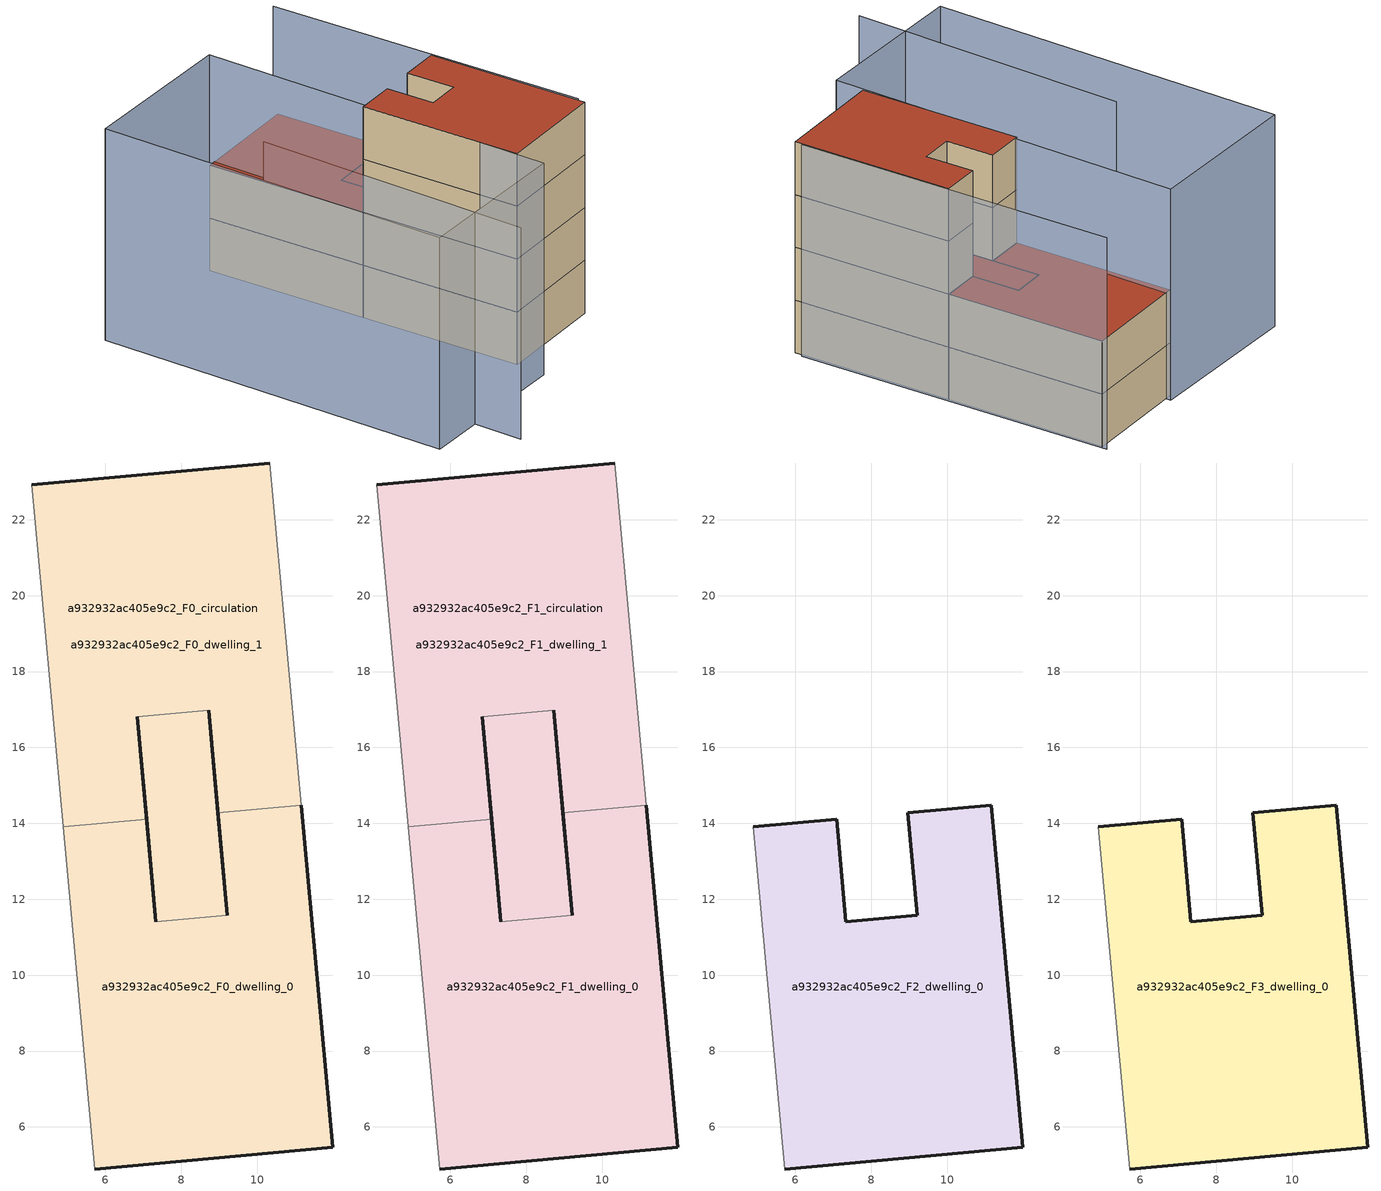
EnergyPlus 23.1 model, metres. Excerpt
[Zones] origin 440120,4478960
a932932ac405e9c2_F0_dwelling_0
 floor ground (EU_floor_Construction): 11.16,14.48 11.99,5.47 5.72,4.89 4.9,13.91 7.09,14.11 7.34,11.4 9.22,11.58 8.97,14.28 z0; 8.72,16.98 8.97,14.28 9.22,11.58 7.34,11.4 6.84,16.81 z0
 wall outside (EU_wall_Construction): 8.97,14.28 9.22,11.58 / 7.34,11.4 7.09,14.11 / 5.72,4.89 11.99,5.47 11.16,14.48 z0:3
 wall adiabatic (EU_wall_Construction): 4.9,13.91 5.72,4.89 z0:3
 wall to a932932ac405e9c2_F0_dwelling_1 (EU_wall_Construction): 11.16,14.48 8.97,14.28 / 7.09,14.11 4.9,13.91 z0:3
 wall to a932932ac405e9c2_F0_circulation (EU_wall_Construction): 9.22,11.58 7.34,11.4 z0:3
a932932ac405e9c2_F0_dwelling_1
 floor ground (EU_floor_Construction): 8.72,16.98 8.97,14.28 9.22,11.58 7.34,11.4 6.84,16.81 z0; 10.34,23.5 11.16,14.48 8.97,14.28 8.72,16.98 6.84,16.81 7.09,14.11 4.9,13.91 4.07,22.92 z0
 wall outside (EU_wall_Construction): 10.34,23.5 4.07,22.92 / 7.09,14.11 6.84,16.81 / 8.72,16.98 8.97,14.28 z0:3
 wall adiabatic (EU_wall_Construction): 11.16,14.48 10.34,23.5 / 4.07,22.92 4.9,13.91 z0:3
 wall to a932932ac405e9c2_F0_circulation (EU_wall_Construction): 6.84,16.81 8.72,16.98 z0:3
a932932ac405e9c2_F0_circulation
 floor ground (EU_floor_Construction): 11.16,14.48 11.99,5.47 5.72,4.89 4.9,13.91 7.09,14.11 7.34,11.4 9.22,11.58 8.97,14.28 z0; 8.72,16.98 8.97,14.28 9.22,11.58 7.34,11.4 6.84,16.81 z0; 10.34,23.5 11.16,14.48 8.97,14.28 8.72,16.98 6.84,16.81 7.09,14.11 4.9,13.91 4.07,22.92 z0
 wall outside (EU_wall_Construction): 6.84,16.81 7.34,11.4 / 9.22,11.58 8.72,16.98 z0:3
a932932ac405e9c2_F1_dwelling_0
 floor outside (EU_floor_Construction): 11.16,14.48 11.99,5.47 5.72,4.89 4.9,13.91 7.09,14.11 7.34,11.4 9.22,11.58 8.97,14.28 z3; 8.72,16.98 8.97,14.28 9.22,11.58 7.34,11.4 6.84,16.81 z3
 wall outside (EU_wall_Construction): 8.97,14.28 9.22,11.58 / 7.34,11.4 7.09,14.11 / 5.72,4.89 11.99,5.47 11.16,14.48 z3:6
 wall adiabatic (EU_wall_Construction): 4.9,13.91 5.72,4.89 z3:6
 wall to a932932ac405e9c2_F1_dwelling_1 (EU_wall_Construction): 11.16,14.48 8.97,14.28 / 7.09,14.11 4.9,13.91 z3:6
 wall to a932932ac405e9c2_F1_circulation (EU_wall_Construction): 9.22,11.58 7.34,11.4 z3:6
 roof outside (EU_floor_Construction): 9.22,11.58 8.97,14.28 8.72,16.98 6.84,16.81 7.34,11.4 z6
a932932ac405e9c2_F1_dwelling_1
 floor to a932932ac405e9c2_F0_dwelling_1 (EU_floor_Construction): 10.34,23.5 11.16,14.48 8.97,14.28 8.72,16.98 6.84,16.81 7.09,14.11 4.9,13.91 4.07,22.92 z3; 8.72,16.98 8.97,14.28 9.22,11.58 7.34,11.4 6.84,16.81 z3
 wall outside (EU_wall_Construction): 10.34,23.5 4.07,22.92 / 7.09,14.11 6.84,16.81 / 8.72,16.98 8.97,14.28 z3:6
 wall adiabatic (EU_wall_Construction): 11.16,14.48 10.34,23.5 / 4.07,22.92 4.9,13.91 z3:6
 wall to a932932ac405e9c2_F1_circulation (EU_wall_Construction): 6.84,16.81 8.72,16.98 z3:6
 roof outside (EU_roof_Construction): 9.22,11.58 8.97,14.28 8.72,16.98 6.84,16.81 7.34,11.4 z6; 11.16,14.48 10.34,23.5 4.07,22.92 4.9,13.91 7.09,14.11 6.84,16.81 8.72,16.98 8.97,14.28 z6
a932932ac405e9c2_F1_circulation
 floor outside (EU_floor_Construction): 8.72,16.98 8.97,14.28 9.22,11.58 7.34,11.4 6.84,16.81 z3; 10.34,23.5 11.16,14.48 8.97,14.28 8.72,16.98 6.84,16.81 7.09,14.11 4.9,13.91 4.07,22.92 z3
 floor to a932932ac405e9c2_F0_circulation (EU_floor_Construction): 11.16,14.48 11.99,5.47 5.72,4.89 4.9,13.91 7.09,14.11 7.34,11.4 9.22,11.58 8.97,14.28 z3
 wall outside (EU_wall_Construction): 6.84,16.81 7.34,11.4 / 9.22,11.58 8.72,16.98 z3:6
 roof outside (EU_roof_Construction): 9.22,11.58 8.97,14.28 8.72,16.98 6.84,16.81 7.34,11.4 z6; 11.99,5.47 11.16,14.48 8.97,14.28 9.22,11.58 7.34,11.4 7.09,14.11 4.9,13.91 5.72,4.89 z6; 11.16,14.48 10.34,23.5 4.07,22.92 4.9,13.91 7.09,14.11 6.84,16.81 8.72,16.98 8.97,14.28 z6
a932932ac405e9c2_F2_dwelling_0
 floor to a932932ac405e9c2_F1_dwelling_0 (EU_floor_Construction): 11.16,14.48 11.99,5.47 5.72,4.89 4.9,13.91 7.09,14.11 7.34,11.4 9.22,11.58 8.97,14.28 z6
 wall outside (EU_wall_Construction): 5.72,4.89 11.99,5.47 11.16,14.48 8.97,14.28 9.22,11.58 7.34,11.4 7.09,14.11 4.9,13.91 z6:9
 wall adiabatic (EU_wall_Construction): 4.9,13.91 5.72,4.89 z6:9
a932932ac405e9c2_F3_dwelling_0
 floor to a932932ac405e9c2_F2_dwelling_0 (EU_floor_Construction): 11.16,14.48 11.99,5.47 5.72,4.89 4.9,13.91 7.09,14.11 7.34,11.4 9.22,11.58 8.97,14.28 z9
 wall outside (EU_wall_Construction): 5.72,4.89 11.99,5.47 11.16,14.48 8.97,14.28 9.22,11.58 7.34,11.4 7.09,14.11 4.9,13.91 z9:12
 wall adiabatic (EU_wall_Construction): 4.9,13.91 5.72,4.89 z9:12
 roof outside (EU_roof_Construction): 11.99,5.47 11.16,14.48 8.97,14.28 9.22,11.58 7.34,11.4 7.09,14.11 4.9,13.91 5.72,4.89 z12
shading: -1.01,15.62 -0.25,0.08 / 12.06,5.92 10.38,23.81 / 4.47,23.27 5.73,3.23 / 5.73,3.23 -3.51,2.65 / -3.51,2.65 -4.77,22.69 / -4.77,22.69 4.47,23.27 z0:12
[Building]
EU S2 Campaign: North Axis=0; Terrain=City; Solar Distribution=FullExterior
[Site:Location]
Madrid: Latitude=40.5; Longitude=-3.5; Time Zone=1; Elevation=609
[SizingPeriod:WeatherFileDays]
AnnualSizingPeriod: Begin Month=1; Begin Day of Month=1; End Month=12; End Day of Month=31; Day of Week for Start Day=Monday; Use Weather File Daylight Saving Period=No; Use Weather File Rain and Snow Indicators=No
[MATERIAL]
EU_InternalMass_Material: Roughness=MediumRough; Thickness=0.1; Conductivity=1; Density=1800; Specific Heat=900; Thermal Absorptance=0.9; Solar Absorptance=0.7; Visible Absorptance=0.7
[MATERIAL:NOMASS] Roughness=MediumRough; Thermal Absorptance=0.9; Solar Absorptance=0.7; Visible Absorptance=0.7
Name | Thermal Resistance
EU_wall_NoMass | 0.459673
EU_roof_NoMass | 0.495815
EU_floor_NoMass | 0.788942
[CONSTRUCTION]
EU_wall_Construction: EU_wall_NoMass
EU_roof_Construction: EU_roof_NoMass
EU_floor_Construction: EU_floor_NoMass
EU_InternalMass_Construction: EU_InternalMass_Material
[ZONE] Type=1; Multiplier=1; Ceiling Height=autocalculate; Floor Area=autocalculate; Part of Total Floor Area=Yes
Name | Volume
a932932ac405e9c2_F0_dwelling_0; a932932ac405e9c2_F1_dwelling_0; a932932ac405e9c2_F0_dwelling_1; a932932ac405e9c2_F1_dwelling_1 | 186.375
a932932ac405e9c2_F2_dwelling_0; a932932ac405e9c2_F3_dwelling_0 | 155.598
a932932ac405e9c2_F0_circulation; a932932ac405e9c2_F1_circulation | 341.973
[INTERNALMASS] Construction=EU_InternalMass_Construction
Name | Zone or ZoneList | Surface Area
a932932ac405e9c2_F0_dwelling_0_EU_InternalMass | a932932ac405e9c2_F0_dwelling_0 | 51.8659
a932932ac405e9c2_F0_dwelling_1_EU_InternalMass | a932932ac405e9c2_F0_dwelling_1 | 51.8659
a932932ac405e9c2_F1_dwelling_0_EU_InternalMass | a932932ac405e9c2_F1_dwelling_0 | 51.8659
a932932ac405e9c2_F1_dwelling_1_EU_InternalMass | a932932ac405e9c2_F1_dwelling_1 | 51.8659
a932932ac405e9c2_F2_dwelling_0_EU_InternalMass | a932932ac405e9c2_F2_dwelling_0 | 114.05
a932932ac405e9c2_F3_dwelling_0_EU_InternalMass | a932932ac405e9c2_F3_dwelling_0 | 114.05
[OTHEREQUIPMENT] Fuel Type=Electricity; Design Level Calculation Method=Watts/Area; Power per Zone Floor Area=1; Fraction Latent=0; Fraction Radiant=0; Fraction Lost=0; Carbon Dioxide Generation Rate=0; EndUse Subcategory=EU_Step8_InternalGains
Name | Zone or ZoneList or Space or SpaceList | Schedule
EU_Step8_InternalGain_a932932ac405e9c2_F0_dwelling_0_f000 | a932932ac405e9c2_F0_dwelling_0 | EU_Step8_GainSchedule_a932932ac405e9c2_F0_dwelling_0_f000
EU_Step8_InternalGain_a932932ac405e9c2_F0_dwelling_1_f000 | a932932ac405e9c2_F0_dwelling_1 | EU_Step8_GainSchedule_a932932ac405e9c2_F0_dwelling_1_f000
EU_Step8_InternalGain_a932932ac405e9c2_F1_dwelling_0_f000 | a932932ac405e9c2_F1_dwelling_0 | EU_Step8_GainSchedule_a932932ac405e9c2_F1_dwelling_0_f000
EU_Step8_InternalGain_a932932ac405e9c2_F1_dwelling_1_f000 | a932932ac405e9c2_F1_dwelling_1 | EU_Step8_GainSchedule_a932932ac405e9c2_F1_dwelling_1_f000
EU_Step8_InternalGain_a932932ac405e9c2_F2_dwelling_0_f000 | a932932ac405e9c2_F2_dwelling_0 | EU_Step8_GainSchedule_a932932ac405e9c2_F2_dwelling_0_f000
EU_Step8_InternalGain_a932932ac405e9c2_F3_dwelling_0_f000 | a932932ac405e9c2_F3_dwelling_0 | EU_Step8_GainSchedule_a932932ac405e9c2_F3_dwelling_0_f000
[ZONEINFILTRATION:DESIGNFLOWRATE] Schedule=EU_AlwaysOn; Design Flow Rate Calculation Method=Flow/Area; Flow Rate per Floor Area=0.0005; Constant Term Coefficient=1; Temperature Term Coefficient=0; Velocity Term Coefficient=0; Velocity Squared Term Coefficient=0
Name | Zone or ZoneList or Space or SpaceList
EU_Circulation_Infiltration_a932932ac405e9c2_F0_circulation | a932932ac405e9c2_F0_circulation
EU_Circulation_Infiltration_a932932ac405e9c2_F1_circulation | a932932ac405e9c2_F1_circulation
[ZONEVENTILATION:DESIGNFLOWRATE] Schedule=EU_AlwaysOn; Design Flow Rate Calculation Method=AirChanges/Hour; Air Changes per Hour=0.719161; Ventilation Type=Natural; Fan Pressure Rise=0; Fan Total Efficiency=1; Constant Term Coefficient=1; Temperature Term Coefficient=0; Velocity Term Coefficient=0; Velocity Squared Term Coefficient=0; Minimum Indoor Temperature=-100; Maximum Indoor Temperature=100; Delta Temperature=-100; Minimum Outdoor Temperature=-100; Maximum Outdoor Temperature=100; Maximum Wind Speed=40
Name | Zone or ZoneList or Space or SpaceList
EU_ConstantAir_a932932ac405e9c2_F0_dwelling_0 | a932932ac405e9c2_F0_dwelling_0
EU_ConstantAir_a932932ac405e9c2_F0_dwelling_1 | a932932ac405e9c2_F0_dwelling_1
EU_ConstantAir_a932932ac405e9c2_F1_dwelling_0 | a932932ac405e9c2_F1_dwelling_0
EU_ConstantAir_a932932ac405e9c2_F1_dwelling_1 | a932932ac405e9c2_F1_dwelling_1
EU_ConstantAir_a932932ac405e9c2_F2_dwelling_0 | a932932ac405e9c2_F2_dwelling_0
EU_ConstantAir_a932932ac405e9c2_F3_dwelling_0 | a932932ac405e9c2_F3_dwelling_0
[HVACTEMPLATE:THERMOSTAT] Constant Heating Setpoint=20; Constant Cooling Setpoint=50
EU_HeatOnly_a932932ac405e9c2_F0_dwelling_0; EU_HeatOnly_a932932ac405e9c2_F0_dwelling_1; EU_HeatOnly_a932932ac405e9c2_F1_dwelling_0; EU_HeatOnly_a932932ac405e9c2_F1_dwelling_1; EU_HeatOnly_a932932ac405e9c2_F2_dwelling_0; EU_HeatOnly_a932932ac405e9c2_F3_dwelling_0
[HVACTEMPLATE:ZONE:IDEALLOADSAIRSYSTEM] System Availability Schedule=EU_AlwaysOn; Maximum Heating Supply Air Temperature=50; Minimum Cooling Supply Air Temperature=13; Maximum Heating Supply Air Humidity Ratio=0.0156; Minimum Cooling Supply Air Humidity Ratio=0.0077; Heating Limit=NoLimit; Cooling Limit=NoLimit; Heating Availability Schedule=EU_AlwaysOn; Cooling Availability Schedule=EU_CoolingOff; Dehumidification Control Type=ConstantSensibleHeatRatio; Cooling Sensible Heat Ratio=0.7; Dehumidification Setpoint=60; Humidification Control Type=None; Humidification Setpoint=30; Outdoor Air Method=None; Outdoor Air Flow Rate per Person=0.00944; Outdoor Air Flow Rate per Zone Floor Area=0; Outdoor Air Flow Rate per Zone=0; Demand Controlled Ventilation Type=None; Outdoor Air Economizer Type=NoEconomizer; Heat Recovery Type=None; Sensible Heat Recovery Effectiveness=0.7; Latent Heat Recovery Effectiveness=0.65
Name | Template Thermostat
a932932ac405e9c2_F0_dwelling_0 | EU_HeatOnly_a932932ac405e9c2_F0_dwelling_0
a932932ac405e9c2_F0_dwelling_1 | EU_HeatOnly_a932932ac405e9c2_F0_dwelling_1
a932932ac405e9c2_F1_dwelling_0 | EU_HeatOnly_a932932ac405e9c2_F1_dwelling_0
a932932ac405e9c2_F1_dwelling_1 | EU_HeatOnly_a932932ac405e9c2_F1_dwelling_1
a932932ac405e9c2_F2_dwelling_0 | EU_HeatOnly_a932932ac405e9c2_F2_dwelling_0
a932932ac405e9c2_F3_dwelling_0 | EU_HeatOnly_a932932ac405e9c2_F3_dwelling_0
[SIZING:ZONE] Zone Cooling Design Supply Air Temperature Input Method=SupplyAirTemperature; Zone Cooling Design Supply Air Temperature=13; Zone Heating Design Supply Air Temperature Input Method=SupplyAirTemperature; Zone Heating Design Supply Air Temperature=50; Zone Cooling Design Supply Air Humidity Ratio=0.008; Zone Heating Design Supply Air Humidity Ratio=0.008; Cooling Design Air Flow Method=DesignDay; Cooling Design Air Flow Rate=0; Cooling Minimum Air Flow per Zone Floor Area=0.000762; Cooling Minimum Air Flow=0; Cooling Minimum Air Flow Fraction=0.2; Heating Design Air Flow Method=DesignDay; Heating Design Air Flow Rate=0; Heating Maximum Air Flow per Zone Floor Area=0.002032; Heating Maximum Air Flow=0.141576; Heating Maximum Air Flow Fraction=0.3; Account for Dedicated Outdoor Air System=No; Dedicated Outdoor Air System Control Strategy=NeutralSupplyAir; Dedicated Outdoor Air Low Setpoint Temperature for Design=autosize; Dedicated Outdoor Air High Setpoint Temperature for Design=autosize; Zone Load Sizing Method=Sensible Load Only No Latent Load; Zone Latent Cooling Design Supply Air Humidity Ratio Input Method=HumidityRatioDifference; Zone Cooling Design Supply Air Humidity Ratio Difference=0.005; Zone Latent Heating Design Supply Air Humidity Ratio Input Method=HumidityRatioDifference; Zone Humidification Design Supply Air Humidity Ratio Difference=0.005
a932932ac405e9c2_F0_dwelling_0; a932932ac405e9c2_F0_dwelling_1; a932932ac405e9c2_F1_dwelling_0; a932932ac405e9c2_F1_dwelling_1; a932932ac405e9c2_F2_dwelling_0; a932932ac405e9c2_F3_dwelling_0
[SCHEDULE:CONSTANT]
Name | Hourly Value
EU_AlwaysOn | 1
EU_CoolingOff | 0
[SCHEDULE:FILE] Column Number=1; Rows to Skip at Top=0; Number of Hours of Data=8760; Column Separator=Comma; Interpolate to Timestep=No; Minutes per Item=60; Adjust Schedule for Daylight Savings=Yes
Name | File
EU_Step8_GainSchedule_a932932ac405e9c2_F0_dwelling_0_f000 | ../../schedules/a932932ac405e9c2/a932932ac405e9c2_F0_dwelling_0_f000_gain.csv
EU_Step8_GainSchedule_a932932ac405e9c2_F0_dwelling_1_f000 | ../../schedules/a932932ac405e9c2/a932932ac405e9c2_F0_dwelling_1_f000_gain.csv
EU_Step8_GainSchedule_a932932ac405e9c2_F1_dwelling_0_f000 | ../../schedules/a932932ac405e9c2/a932932ac405e9c2_F1_dwelling_0_f000_gain.csv
EU_Step8_GainSchedule_a932932ac405e9c2_F1_dwelling_1_f000 | ../../schedules/a932932ac405e9c2/a932932ac405e9c2_F1_dwelling_1_f000_gain.csv
EU_Step8_GainSchedule_a932932ac405e9c2_F2_dwelling_0_f000 | ../../schedules/a932932ac405e9c2/a932932ac405e9c2_F2_dwelling_0_f000_gain.csv
EU_Step8_GainSchedule_a932932ac405e9c2_F3_dwelling_0_f000 | ../../schedules/a932932ac405e9c2/a932932ac405e9c2_F3_dwelling_0_f000_gain.csv
